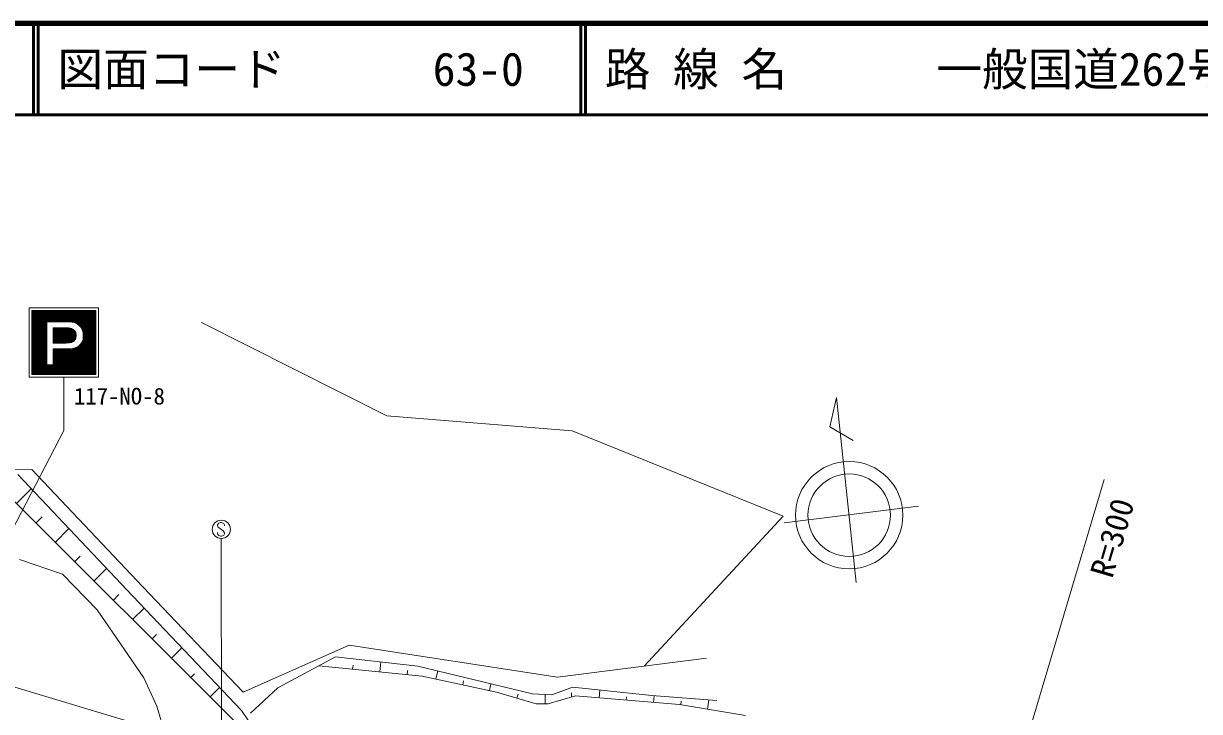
# Model space of a CAD drawing. Units: millimetres, scale not verified. Extents: x 40000 to 680000, y 20000 to 380000.
# Drawn here: x 116656 to 245576, y 304563 to 380000 of the extents above; entities that cross this region are included whole.
import ezdxf
from ezdxf.enums import TextEntityAlignment as Align

# ---------------------------------------------------------------- set-up
doc = ezdxf.new("R2010")
doc.units = ezdxf.units.MM
doc.header["$LTSCALE"] = 1000
for name, color, linetype, lineweight in [('M-BGD', 7, 'Continuous', 13), ('M-BMK-SRVR', 3, 'Continuous', 13), ('M-STR-HTXT', 7, 'Continuous', 13), ('M-STR-STRC', 7, 'Continuous', 13), ('M-TTL', 2, 'Continuous', 140), ('M-TTL-LINE', 7, 'Continuous', 50)]:
    doc.layers.add(name, color=color, linetype=linetype, lineweight=lineweight)
doc.layers.add('M-TTL-TXT', color=7, linetype='Continuous')
doc.styles.add('ＭＳ ゴシック', font='')
doc.styles.get('ＭＳ ゴシック').set_extended_font_data('MS Gothic')

msp = doc.modelspace()

# ---------------------------------------------------------------- linework, layer by layer
at = {"layer": 'M-BGD'}
for p, q in [((136176, 347233), (156501, 336974)), ((156501, 336974), (176788, 335334)), ((176788, 335334), (199950, 325987)), ((95289, 330803), (117561, 331107)), ((112774, 330414), (140961, 302340)), ((116038, 330535), (128639, 317210)), ((117561, 331107), (129728, 318243)), ((117507, 328981), (115866, 327334)), ((118686, 325914), (117992, 325217)), ((199950, 325987), (184700, 309538)), ((121632, 324620), (120118, 323100)), ((116228, 321217), (120932, 319608)), ((122856, 321598), (122243, 320983)), ((125756, 320259), (124369, 318866)), ((76094, 319095), (132110, 302302)), ((120932, 319608), (124742, 315724)), ((127119, 317376), (126494, 316749)), ((128639, 317210), (140570, 304660)), ((129728, 318243), (140727, 306672)), ((129884, 315901), (128620, 314632)), ((124742, 315724), (129831, 308237)), ((131251, 313022), (130745, 312515)), ((134020, 311551), (132871, 310397)), ((140727, 306672), (152375, 311826)), ((152375, 311826), (175199, 308320)), ((144543, 307143), (150862, 310563)), ((149029, 309571), (160367, 308429)), ((150862, 310563), (159903, 309537)), ((152781, 309645), (152736, 309198)), ((155832, 309999), (155721, 308897)), ((159903, 309537), (172472, 306491)), ((175199, 308320), (191514, 310412)), ((129831, 308237), (131289, 305144)), ((135414, 308700), (134996, 308280)), ((158751, 309044), (158706, 308597)), ((160367, 308429), (168507, 306692)), ((162064, 309013), (161871, 308109)), ((138155, 307201), (137122, 306163)), ((141523, 304374), (144543, 307143)), ((164902, 307939), (164804, 307482)), ((167897, 307599), (167738, 306856)), ((174566, 306381), (176845, 307227)), ((176845, 307227), (185554, 306312)), ((179823, 306914), (179751, 306065)), ((168507, 306692), (172859, 305413)), ((170876, 306472), (170747, 306034)), ((172472, 306491), (174566, 306381)), ((173844, 306419), (173845, 305414)), ((174190, 305414), (177159, 306285)), ((176720, 306595), (176741, 306162)), ((177159, 306285), (188575, 305316)), ((182772, 306187), (182740, 305811)), ((185554, 306312), (192647, 305763)), ((185791, 306293), (185729, 305558)), ((188750, 305679), (188718, 305304)), ((191800, 305828), (191631, 304808)), ((131289, 305144), (132110, 302302)), ((140570, 304660), (141937, 302620)), ((172859, 305413), (174190, 305414)), ((188575, 305316), (195799, 304115))]:
    msp.add_line(p, q, dxfattribs=at)
at = {"layer": 'M-BMK-SRVR'}
for p, q in [((205778, 339000), (205053, 335788)), ((207930, 318711), (205778, 339000)), ((205053, 335788), (207606, 334290)), ((200043, 325250), (214775, 327062))]:
    msp.add_line(p, q, dxfattribs=at)
for radius in [5885, 4520]:
    msp.add_circle((207174, 326087), radius, dxfattribs=at)
at = {"layer": 'M-STR-HTXT'}
msp.add_line((235143, 330010), (218037, 272731), dxfattribs=at)
at = {"layer": 'M-STR-STRC'}
for p, q in [((117271, 348822), (124871, 348824)), ((117271, 348822), (117274, 341222)), ((117571, 348522), (124571, 348524)), ((117571, 348522), (117574, 341522)), ((117571, 348422), (124571, 348424)), ((117571, 348322), (124571, 348324)), ((117571, 348222), (124571, 348224)), ((117571, 348122), (124571, 348124)), ((124571, 348524), (124574, 341524)), ((124871, 348824), (124874, 341224)), ((117571, 348022), (124571, 348024)), ((117571, 347922), (124571, 347924)), ((117571, 347822), (124571, 347824)), ((117571, 347722), (124571, 347724)), ((117572, 347622), (124572, 347624)), ((117572, 347522), (124572, 347524)), ((117572, 347422), (124572, 347424)), ((117572, 347322), (124572, 347324)), ((117572, 347322), (119229, 347323)), ((117572, 347222), (119229, 347223)), ((117572, 347122), (119229, 347123)), ((117572, 347022), (119229, 347023)), ((117572, 346922), (119229, 346923)), ((117572, 346822), (119229, 346823)), ((119229, 347295), (121468, 347296)), ((119229, 347295), (119230, 342566)), ((121468, 347296), (121769, 347290)), ((121769, 347290), (121952, 347266)), ((121952, 347266), (122136, 347236)), ((122136, 347236), (122304, 347171)), ((122196, 347224), (124572, 347224)), ((122304, 347171), (122458, 347097)), ((122403, 347124), (124572, 347124)), ((122458, 347097), (122592, 347018)), ((122584, 347024), (124572, 347024)), ((122592, 347018), (122706, 346929)), ((122706, 346929), (122800, 346844)), ((122711, 346924), (124572, 346924)), ((122800, 346844), (122894, 346745)), ((122820, 346824), (124572, 346824)), ((117572, 346722), (119229, 346723)), ((117572, 346622), (119229, 346623)), ((117572, 346522), (119229, 346523)), ((117572, 346422), (119229, 346423)), ((117572, 346322), (119229, 346323)), ((117572, 346222), (119229, 346223)), ((117572, 346122), (119229, 346123)), ((117572, 346022), (119229, 346023)), ((117572, 345922), (119229, 345923)), ((117572, 345822), (119229, 345823)), ((117572, 345722), (119229, 345723)), ((117572, 345622), (119229, 345623)), ((117572, 345522), (119230, 345523)), ((119918, 346640), (121463, 346641)), ((119919, 344964), (119918, 346640)), ((119918, 346540), (121967, 346541)), ((119918, 346440), (122129, 346441)), ((119918, 346340), (122228, 346341)), ((119918, 346240), (122307, 346241)), ((119918, 346140), (122365, 346141)), ((119918, 346040), (122402, 346041)), ((119918, 345940), (122423, 345941)), ((119918, 345840), (122433, 345841)), ((119918, 345740), (122428, 345741)), ((119918, 345640), (122415, 345641)), ((119918, 345540), (122390, 345541)), ((121463, 346641), (121620, 346621)), ((121620, 346621), (121719, 346606)), ((121719, 346606), (121814, 346581)), ((121814, 346581), (121928, 346552)), ((121928, 346552), (121992, 346522)), ((121992, 346522), (122057, 346487)), ((122057, 346487), (122126, 346443)), ((122126, 346443), (122180, 346398)), ((122180, 346398), (122225, 346343)), ((122225, 346343), (122280, 346289)), ((122374, 346125), (122280, 346289)), ((122399, 346051), (122374, 346125)), ((122374, 345471), (122394, 345560)), ((122394, 345560), (122419, 345654)), ((122424, 345937), (122399, 346051)), ((122419, 345654), (122429, 345749)), ((122434, 345838), (122424, 345937)), ((122429, 345749), (122434, 345838)), ((122894, 346745), (122964, 346656)), ((122911, 346724), (124572, 346724)), ((122964, 346656), (123028, 346552)), ((123008, 346624), (124572, 346624)), ((123028, 346552), (123088, 346428)), ((123046, 346524), (124572, 346524)), ((123088, 346428), (123142, 346294)), ((123089, 346424), (124572, 346424)), ((123142, 346294), (123172, 346175)), ((123160, 346224), (124572, 346224)), ((123172, 346175), (123202, 346036)), ((123192, 345432), (123212, 345570)), ((123202, 346036), (123212, 345898)), ((123205, 346024), (124572, 346024)), ((123210, 345924), (124572, 345924)), ((123212, 346324), (124572, 346324)), ((123212, 346124), (124572, 346124)), ((123212, 345898), (123212, 345769)), ((123212, 345824), (124572, 345824)), ((123212, 345570), (123212, 345769)), ((123212, 345724), (124572, 345724)), ((123212, 345624), (124572, 345624)), ((123266, 345524), (124572, 345524)), ((117572, 345422), (119230, 345423)), ((117572, 345322), (119230, 345323)), ((117572, 345222), (119230, 345223)), ((117572, 345122), (119230, 345123)), ((117572, 345022), (119230, 345023)), ((117572, 344922), (119230, 344923)), ((117572, 344822), (119230, 344823)), ((117572, 344722), (119230, 344723)), ((117573, 344622), (119230, 344623)), ((117573, 344522), (119230, 344523)), ((117573, 344422), (119230, 344423)), ((117573, 344322), (119230, 344323)), ((117573, 344222), (119230, 344223)), ((119918, 345440), (122362, 345441)), ((119918, 345340), (122317, 345341)), ((119919, 345240), (122254, 345241)), ((119919, 345140), (122147, 345141)), ((119919, 345040), (121936, 345041)), ((119919, 344964), (121346, 344965)), ((119919, 342566), (119919, 344320)), ((119919, 344320), (121427, 344320)), ((119919, 344223), (124573, 344224)), ((121346, 344965), (121551, 344970)), ((121427, 344320), (121725, 344320)), ((121551, 344970), (121695, 344980)), ((121695, 344980), (121824, 345005)), ((121725, 344320), (121884, 344335)), ((121824, 345005), (121963, 345049)), ((121884, 344335), (122027, 344355)), ((121963, 345049), (122052, 345084)), ((121975, 344324), (124573, 344324)), ((122027, 344355), (122166, 344385)), ((122052, 345084), (122151, 345144)), ((122151, 345144), (122240, 345228)), ((122166, 344385), (122305, 344430)), ((122240, 345228), (122295, 345297)), ((122295, 345297), (122344, 345397)), ((122305, 344430), (122464, 344494)), ((122344, 345397), (122374, 345471)), ((122346, 344424), (124573, 344424)), ((122464, 344494), (122593, 344564)), ((122593, 344564), (122712, 344643)), ((122597, 344524), (124573, 344524)), ((122683, 344624), (124573, 344624)), ((122712, 344643), (122806, 344737)), ((122806, 344737), (122905, 344846)), ((122833, 344724), (124572, 344724)), ((122892, 344824), (124572, 344824)), ((122905, 344846), (123009, 344980)), ((122975, 344924), (124572, 344924)), ((123009, 344980), (123078, 345124)), ((123066, 345024), (124572, 345024)), ((123078, 345124), (123153, 345283)), ((123121, 345124), (124572, 345124)), ((123153, 345283), (123192, 345432)), ((123172, 345324), (124572, 345324)), ((123198, 345224), (124572, 345224)), ((123219, 345424), (124572, 345424)), ((117573, 344122), (119230, 344123)), ((117573, 344022), (119230, 344023)), ((117573, 343922), (119230, 343923)), ((117573, 343822), (119230, 343823)), ((117573, 343722), (119230, 343723)), ((117573, 343622), (119230, 343623)), ((117573, 343522), (119230, 343523)), ((117573, 343422), (119230, 343423)), ((117573, 343322), (119230, 343323)), ((117573, 343222), (119230, 343223)), ((117573, 343122), (119230, 343123)), ((117573, 343022), (119230, 343023)), ((119919, 344123), (124573, 344124)), ((119919, 344023), (124573, 344024)), ((119919, 343923), (124573, 343924)), ((119919, 343823), (124573, 343824)), ((119919, 343723), (124573, 343724)), ((119919, 343623), (124573, 343624)), ((119919, 343523), (124573, 343524)), ((119919, 343423), (124573, 343424)), ((119919, 343323), (124573, 343324)), ((119919, 343223), (124573, 343224)), ((119919, 343123), (124573, 343124)), ((119919, 343023), (124573, 343024)), ((117573, 342922), (119230, 342923)), ((117573, 342822), (119230, 342823)), ((117573, 342722), (119230, 342723)), ((117573, 342622), (119230, 342623)), ((117573, 342522), (124573, 342524)), ((117573, 342422), (124573, 342424)), ((117573, 342322), (124573, 342324)), ((117573, 342222), (124573, 342224)), ((117573, 342122), (124573, 342124)), ((117573, 342022), (124573, 342024)), ((117573, 341922), (124573, 341924)), ((117573, 341822), (124573, 341824)), ((117573, 341722), (124573, 341724)), ((119230, 342566), (119919, 342566)), ((119919, 342923), (124573, 342924)), ((119919, 342823), (124573, 342824)), ((119919, 342723), (124573, 342724)), ((119919, 342623), (124573, 342624)), ((117274, 341222), (124874, 341224)), ((117574, 341622), (124574, 341624)), ((117574, 341522), (124574, 341524)), ((121074, 341223), (121076, 335384)), ((108773, 311699), (121076, 335384)), ((138053, 325228), (137930, 325044)), ((137930, 325044), (137932, 324912)), ((137932, 324912), (137996, 324783)), ((138246, 325294), (138053, 325228)), ((138367, 325291), (138246, 325294)), ((138617, 325173), (138367, 325291)), ((138680, 325041), (138617, 325173)), ((138680, 324912), (138680, 325041)), ((137933, 324064), (137930, 324185)), ((137972, 323961), (137933, 324064)), ((138057, 323851), (137972, 323961)), ((137996, 324783), (138251, 324601)), ((138244, 323790), (138057, 323851)), ((138378, 323790), (138244, 323790)), ((138251, 324601), (138380, 324470)), ((138478, 323819), (138378, 323790)), ((138380, 324470), (138559, 324354)), ((138620, 323912), (138478, 323819)), ((138559, 324354), (138686, 324154)), ((138681, 324043), (138620, 323912)), ((138686, 324154), (138681, 324043)), ((138348, 300844), (138341, 323531))]:
    msp.add_line(p, q, dxfattribs=at)
msp.add_circle((138337, 324531), 1000, dxfattribs=at)
at = {"layer": 'M-TTL'}
msp.add_line((680000, 380000), (40000, 380000), dxfattribs=at)
at = {"layer": 'M-TTL-LINE'}
for p, q in [((117750, 380000), (117750, 370000)), ((118250, 380000), (118250, 370000)), ((177750, 380000), (177750, 370000)), ((178250, 380000), (178250, 370000)), ((40000, 370000), (680000, 370000))]:
    msp.add_line(p, q, dxfattribs=at)

# ---------------------------------------------------------------- texts
at = {"layer": 'M-STR-HTXT', "style": 'ＭＳ ゴシック'}
msp.add_text('R=300', height=2566, rotation=73.616, dxfattribs=at).set_placement((234777, 319421), align=Align.MIDDLE_LEFT)
at = {"layer": 'M-STR-STRC', "style": 'ＭＳ ゴシック'}
msp.add_text('117-NO-8', height=1833, rotation=0.019, dxfattribs=at).set_placement((122182, 337669), align=Align.BOTTOM_LEFT)
at = {"layer": 'M-TTL-TXT', "style": 'ＭＳ ゴシック'}
for s, p in [('図面コード', (120380, 375000)), ('63-0', (161521, 375000)), ('路 線 名', (180380, 375000)), ('一般国道262号', (216734, 375000))]:
    msp.add_text(s, height=3666, dxfattribs=at).set_placement(p, align=Align.MIDDLE_LEFT)

doc.saveas('drawing.dxf')
